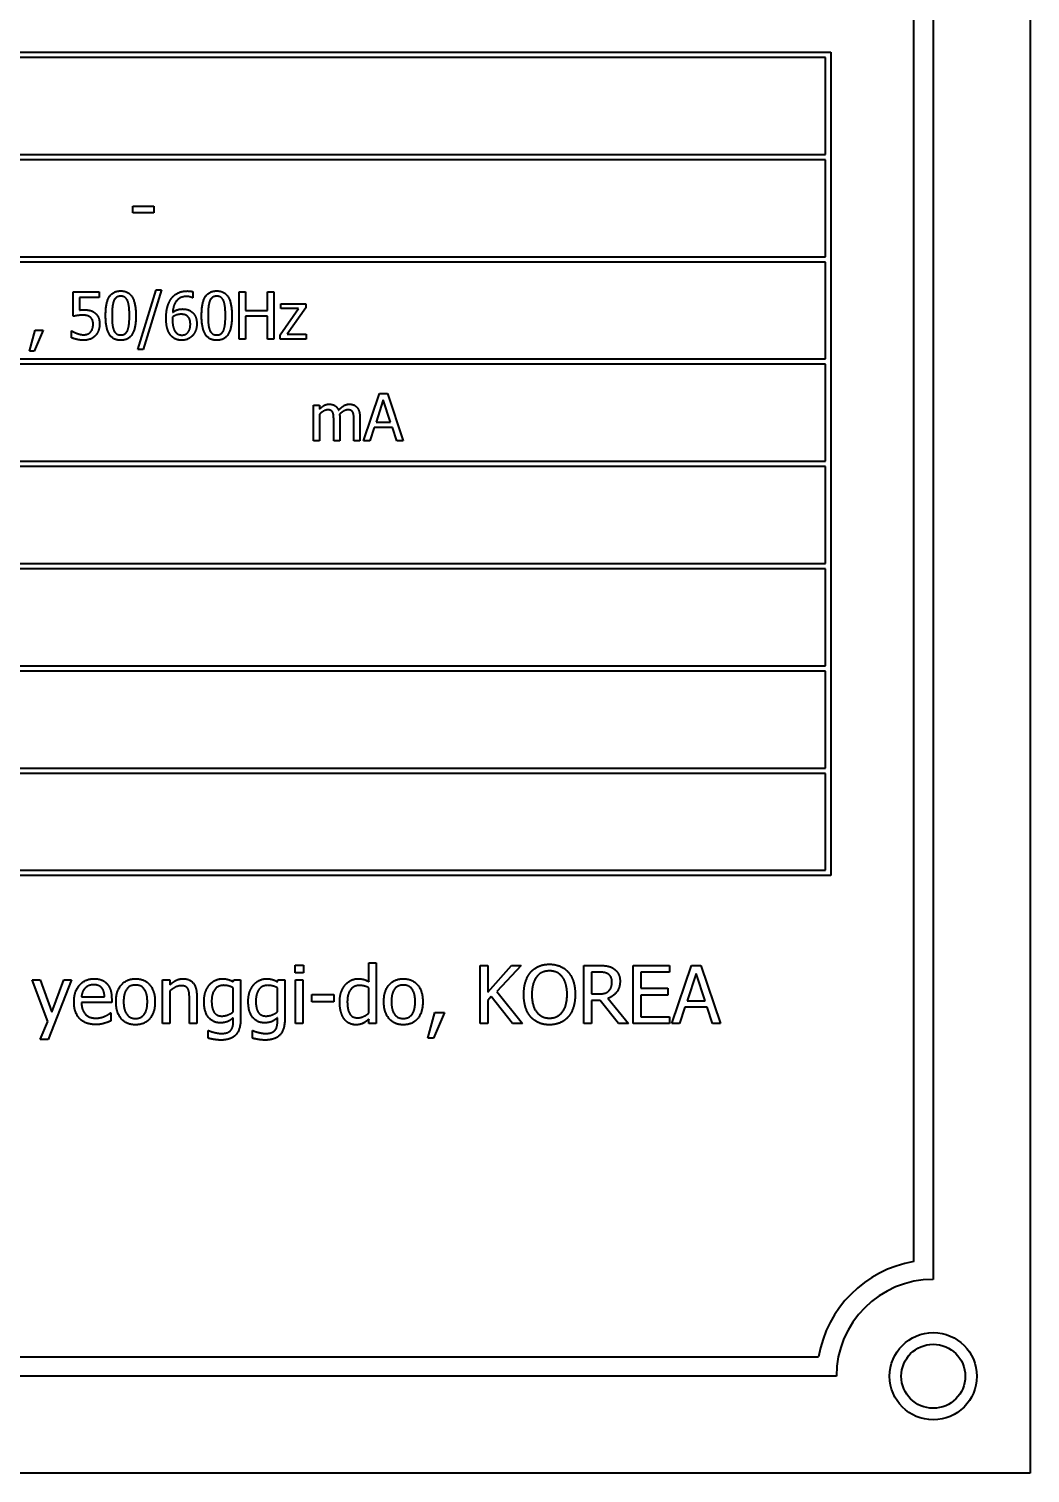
# Model space of a CAD drawing. Header units: millimetres. Extents: x 0 to 4205, y 0 to 2970.
# Drawn here: x 3479 to 3530.6, y 1705.1 to 1779.7 of the extents above; entities that cross this region are included whole.
import ezdxf

# ---------------------------------------------------------------- set-up
doc = ezdxf.new("R2010")
doc.units = ezdxf.units.MM
doc.header["$LTSCALE"] = 5
doc.layers.add('가시적인 것(ISO)', color=3, linetype='Continuous', lineweight=40)

msp = doc.modelspace()

# ---------------------------------------------------------------- linework, layer by layer
at = {"layer": '가시적인 것(ISO)'}
for p, q in [((3530.643, 1825.119), (3530.643, 1705.119)), ((3525.643, 1815.119), (3525.643, 1715.119)), ((3524.643, 1716.035), (3524.643, 1814.203)), ((3429.254, 1778.452), (3520.365, 1778.452)), ((3520.365, 1778.452), (3520.365, 1735.952)), ((3520.088, 1778.174), (3429.532, 1778.174)), ((3520.088, 1773.174), (3520.088, 1778.174)), ((3429.532, 1773.174), (3520.088, 1773.174)), ((3520.088, 1772.896), (3429.532, 1772.896)), ((3520.088, 1767.896), (3520.088, 1772.896)), ((3484.334, 1770.503), (3485.428, 1770.503)), ((3484.334, 1770.152), (3484.334, 1770.503)), ((3485.428, 1770.503), (3485.428, 1770.152)), ((3485.428, 1770.152), (3484.334, 1770.152)), ((3429.532, 1767.896), (3520.088, 1767.896)), ((3520.088, 1767.619), (3429.532, 1767.619)), ((3520.088, 1762.619), (3520.088, 1767.619)), ((3481.267, 1766.079), (3482.608, 1766.079)), ((3481.267, 1764.819), (3481.267, 1766.079)), ((3481.582, 1765.792), (3481.582, 1765.14)), ((3482.608, 1765.792), (3481.582, 1765.792)), ((3482.608, 1766.079), (3482.608, 1765.792)), ((3484.591, 1763.104), (3485.544, 1766.188)), ((3485.825, 1766.188), (3484.868, 1763.104)), ((3485.544, 1766.188), (3485.825, 1766.188)), ((3487.427, 1765.776), (3487.414, 1765.776)), ((3487.427, 1766.091), (3487.427, 1765.776)), ((3489.832, 1766.079), (3490.157, 1766.079)), ((3489.832, 1763.635), (3489.832, 1766.079)), ((3490.157, 1766.079), (3490.157, 1765.12)), ((3491.282, 1766.079), (3491.607, 1766.079)), ((3491.282, 1765.12), (3491.282, 1766.079)), ((3491.607, 1766.079), (3491.607, 1763.635)), ((3490.157, 1765.12), (3491.282, 1765.12)), ((3491.936, 1763.865), (3492.895, 1765.216)), ((3491.976, 1765.469), (3493.265, 1765.469)), ((3491.976, 1765.216), (3491.976, 1765.469)), ((3492.895, 1765.216), (3491.976, 1765.216)), ((3493.265, 1765.249), (3492.302, 1763.894)), ((3493.265, 1765.469), (3493.265, 1765.249)), ((3490.157, 1764.831), (3490.157, 1763.635)), ((3491.282, 1764.831), (3490.157, 1764.831)), ((3491.282, 1763.635), (3491.282, 1764.831)), ((3479.014, 1763.027), (3479.304, 1764.102)), ((3479.714, 1764.102), (3479.254, 1763.027)), ((3479.304, 1764.102), (3479.714, 1764.102)), ((3481.166, 1763.722), (3481.166, 1764.069)), ((3481.166, 1764.069), (3481.189, 1764.069)), ((3490.157, 1763.635), (3489.832, 1763.635)), ((3491.607, 1763.635), (3491.282, 1763.635)), ((3491.936, 1763.635), (3491.936, 1763.865)), ((3493.283, 1763.635), (3491.936, 1763.635)), ((3492.302, 1763.894), (3493.283, 1763.894)), ((3493.283, 1763.894), (3493.283, 1763.635)), ((3479.254, 1763.027), (3479.014, 1763.027)), ((3484.868, 1763.104), (3484.591, 1763.104)), ((3429.532, 1762.619), (3520.088, 1762.619)), ((3520.088, 1762.341), (3429.532, 1762.341)), ((3520.088, 1757.341), (3520.088, 1762.341)), ((3496.248, 1758.399), (3497.072, 1760.843)), ((3497.265, 1760.51), (3496.888, 1759.359)), ((3497.072, 1760.843), (3497.473, 1760.843)), ((3497.643, 1759.359), (3497.265, 1760.51)), ((3497.473, 1760.843), (3498.297, 1758.399)), ((3493.665, 1760.233), (3493.974, 1760.233)), ((3493.665, 1758.399), (3493.665, 1760.233)), ((3493.974, 1760.233), (3493.974, 1760.031)), ((3493.974, 1759.769), (3493.974, 1758.399)), ((3494.705, 1758.399), (3494.705, 1759.46)), ((3495.014, 1759.607), (3495.014, 1758.399)), ((3495.745, 1758.399), (3495.745, 1759.46)), ((3496.054, 1759.607), (3496.054, 1758.399)), ((3496.799, 1759.082), (3496.577, 1758.399)), ((3497.732, 1759.082), (3496.799, 1759.082)), ((3496.888, 1759.359), (3497.643, 1759.359)), ((3497.954, 1758.399), (3497.732, 1759.082)), ((3493.974, 1758.399), (3493.665, 1758.399)), ((3495.014, 1758.399), (3494.705, 1758.399)), ((3496.054, 1758.399), (3495.745, 1758.399)), ((3496.577, 1758.399), (3496.248, 1758.399)), ((3498.297, 1758.399), (3497.954, 1758.399)), ((3429.532, 1757.341), (3520.088, 1757.341)), ((3520.088, 1757.063), (3429.532, 1757.063)), ((3520.088, 1752.063), (3520.088, 1757.063)), ((3429.532, 1752.063), (3520.088, 1752.063)), ((3520.088, 1751.785), (3429.532, 1751.785)), ((3520.088, 1746.785), (3520.088, 1751.785)), ((3429.532, 1746.785), (3520.088, 1746.785)), ((3520.088, 1746.508), (3429.532, 1746.508)), ((3520.088, 1741.508), (3520.088, 1746.508)), ((3429.532, 1741.508), (3520.088, 1741.508)), ((3520.088, 1741.23), (3429.532, 1741.23)), ((3520.088, 1736.23), (3520.088, 1741.23)), ((3520.365, 1735.952), (3429.254, 1735.952)), ((3429.532, 1736.23), (3520.088, 1736.23)), ((3496.523, 1730.479), (3496.523, 1731.452)), ((3496.523, 1731.452), (3496.902, 1731.452)), ((3496.902, 1731.452), (3496.902, 1728.318)), ((3492.713, 1731.338), (3493.143, 1731.338)), ((3492.713, 1730.944), (3492.713, 1731.338)), ((3493.143, 1730.944), (3492.713, 1730.944)), ((3493.143, 1731.338), (3493.143, 1730.944)), ((3502.258, 1728.318), (3502.258, 1731.318)), ((3502.258, 1731.318), (3502.656, 1731.318)), ((3502.656, 1731.318), (3502.656, 1729.94)), ((3502.656, 1729.94), (3503.887, 1731.318)), ((3504.373, 1731.318), (3503.131, 1729.979)), ((3503.887, 1731.318), (3504.373, 1731.318)), ((3507.604, 1728.318), (3507.604, 1731.318)), ((3507.604, 1731.318), (3508.377, 1731.318)), ((3508.399, 1730.973), (3508.002, 1730.973)), ((3508.002, 1730.973), (3508.002, 1729.845)), ((3510.164, 1728.318), (3510.164, 1731.318)), ((3510.164, 1731.318), (3512.041, 1731.318)), ((3512.041, 1730.963), (3510.562, 1730.963)), ((3510.562, 1730.963), (3510.562, 1730.142)), ((3512.041, 1731.318), (3512.041, 1730.963)), ((3512.155, 1728.318), (3513.166, 1731.318)), ((3513.402, 1730.91), (3512.94, 1729.497)), ((3513.166, 1731.318), (3513.657, 1731.318)), ((3513.866, 1729.497), (3513.402, 1730.91)), ((3513.657, 1731.318), (3514.669, 1728.318)), ((3479.96, 1728.428), (3479.143, 1730.569)), ((3479.143, 1730.569), (3479.551, 1730.569)), ((3479.551, 1730.569), (3480.166, 1728.902)), ((3481.173, 1730.569), (3479.962, 1727.489)), ((3480.166, 1728.902), (3480.779, 1730.569)), ((3480.779, 1730.569), (3481.173, 1730.569)), ((3485.87, 1728.318), (3485.87, 1730.569)), ((3485.87, 1730.569), (3486.249, 1730.569)), ((3486.249, 1730.569), (3486.249, 1730.319)), ((3486.249, 1730), (3486.249, 1728.318)), ((3489.521, 1730.475), (3489.543, 1730.569)), ((3489.521, 1728.928), (3489.521, 1730.166)), ((3489.543, 1730.569), (3489.9, 1730.569)), ((3489.9, 1730.569), (3489.9, 1728.576)), ((3491.801, 1730.475), (3491.823, 1730.569)), ((3491.801, 1728.928), (3491.801, 1730.166)), ((3491.823, 1730.569), (3492.181, 1730.569)), ((3492.181, 1730.569), (3492.181, 1728.576)), ((3492.737, 1728.318), (3492.737, 1730.569)), ((3492.737, 1730.569), (3493.117, 1730.569)), ((3493.117, 1730.569), (3493.117, 1728.318)), ((3496.523, 1728.865), (3496.523, 1730.166)), ((3503.131, 1729.979), (3504.446, 1728.318)), ((3510.562, 1730.142), (3511.941, 1730.142)), ((3511.941, 1730.142), (3511.941, 1729.787)), ((3481.688, 1729.694), (3482.877, 1729.694)), ((3483.246, 1729.405), (3481.688, 1729.405)), ((3483.246, 1729.612), (3483.246, 1729.405)), ((3487.258, 1728.318), (3487.258, 1729.602)), ((3487.637, 1729.779), (3487.637, 1728.318)), ((3493.581, 1729.449), (3493.581, 1729.813)), ((3493.581, 1729.813), (3494.716, 1729.813)), ((3494.716, 1729.449), (3493.581, 1729.449)), ((3494.716, 1729.813), (3494.716, 1729.449)), ((3502.831, 1729.714), (3502.656, 1729.517)), ((3502.656, 1729.517), (3502.656, 1728.318)), ((3503.928, 1728.318), (3502.831, 1729.714)), ((3508.002, 1729.845), (3508.353, 1729.845)), ((3508.46, 1729.512), (3508.002, 1729.512)), ((3508.002, 1729.512), (3508.002, 1728.318)), ((3509.408, 1728.318), (3508.46, 1729.512)), ((3508.858, 1729.624), (3509.925, 1728.318)), ((3511.941, 1729.787), (3510.562, 1729.787)), ((3510.562, 1729.787), (3510.562, 1728.673)), ((3512.94, 1729.497), (3513.866, 1729.497)), ((3483.183, 1728.87), (3483.205, 1728.87)), ((3483.205, 1728.87), (3483.205, 1728.457)), ((3489.521, 1728.42), (3489.521, 1728.617)), ((3491.801, 1728.42), (3491.801, 1728.617)), ((3496.523, 1728.318), (3496.523, 1728.547)), ((3499.564, 1727.572), (3499.919, 1728.892)), ((3500.422, 1728.892), (3499.858, 1727.572)), ((3499.919, 1728.892), (3500.422, 1728.892)), ((3510.562, 1728.673), (3512.041, 1728.673)), ((3512.041, 1728.673), (3512.041, 1728.318)), ((3512.831, 1729.157), (3512.558, 1728.318)), ((3513.976, 1729.157), (3512.831, 1729.157)), ((3514.248, 1728.318), (3513.976, 1729.157)), ((3479.556, 1727.489), (3479.96, 1728.428)), ((3486.249, 1728.318), (3485.87, 1728.318)), ((3487.637, 1728.318), (3487.258, 1728.318)), ((3488.23, 1727.565), (3488.23, 1727.958)), ((3488.23, 1727.958), (3488.25, 1727.958)), ((3490.511, 1727.565), (3490.511, 1727.958)), ((3490.511, 1727.958), (3490.53, 1727.958)), ((3493.117, 1728.318), (3492.737, 1728.318)), ((3496.902, 1728.318), (3496.523, 1728.318)), ((3502.656, 1728.318), (3502.258, 1728.318)), ((3504.446, 1728.318), (3503.928, 1728.318)), ((3508.002, 1728.318), (3507.604, 1728.318)), ((3509.925, 1728.318), (3509.408, 1728.318)), ((3512.041, 1728.318), (3510.164, 1728.318)), ((3512.558, 1728.318), (3512.155, 1728.318)), ((3514.669, 1728.318), (3514.248, 1728.318)), ((3479.962, 1727.489), (3479.556, 1727.489)), ((3499.858, 1727.572), (3499.564, 1727.572)), ((3381.559, 1711.119), (3519.727, 1711.119)), ((3520.643, 1710.119), (3380.643, 1710.119)), ((3530.643, 1705.119), (3370.643, 1705.119))]:
    msp.add_line(p, q, dxfattribs=at)
for radius in [2.25, 1.65]:
    msp.add_circle((3525.643, 1710.119), radius, dxfattribs=at)
for radius, start, end in [(6, 99.59407, 170.40593), (5, 90, 180)]:
    msp.add_arc((3525.643, 1710.119), radius, start, end, dxfattribs=at)
for points in [[(3482.933, 1764.855), (3482.933, 1765.517), (3483.315, 1766.129), (3483.715, 1766.129)], [(3483.715, 1765.857), (3483.578, 1765.857), (3483.402, 1765.729), (3483.351, 1765.6)], [(3483.715, 1766.129), (3484.117, 1766.129), (3484.496, 1765.495), (3484.496, 1764.857)], [(3484.074, 1765.604), (3484.024, 1765.729), (3483.852, 1765.857), (3483.715, 1765.857)], [(3486.055, 1764.708), (3486.055, 1765.027), (3486.185, 1765.54), (3486.322, 1765.731)], [(3486.322, 1765.731), (3486.455, 1765.917), (3486.875, 1766.125), (3487.15, 1766.125)], [(3487.106, 1765.842), (3486.801, 1765.842), (3486.427, 1765.43), (3486.391, 1765.025)], [(3487.414, 1765.776), (3487.368, 1765.8), (3487.202, 1765.842), (3487.106, 1765.842)], [(3487.15, 1766.125), (3487.231, 1766.125), (3487.374, 1766.109), (3487.427, 1766.091)], [(3487.887, 1764.855), (3487.887, 1765.517), (3488.269, 1766.129), (3488.669, 1766.129)], [(3488.669, 1765.857), (3488.533, 1765.857), (3488.356, 1765.729), (3488.305, 1765.6)], [(3488.669, 1766.129), (3489.072, 1766.129), (3489.45, 1765.495), (3489.45, 1764.857)], [(3489.028, 1765.604), (3488.978, 1765.729), (3488.806, 1765.857), (3488.669, 1765.857)], [(3481.582, 1765.14), (3481.641, 1765.148), (3481.756, 1765.154), (3481.804, 1765.154)], [(3481.804, 1765.154), (3481.992, 1765.154), (3482.251, 1765.093), (3482.37, 1765.002)], [(3482.37, 1765.002), (3482.491, 1764.911), (3482.622, 1764.633), (3482.622, 1764.411)], [(3483.351, 1765.6), (3483.301, 1765.475), (3483.265, 1765.095), (3483.265, 1764.855)], [(3484.163, 1764.857), (3484.163, 1765.109), (3484.123, 1765.479), (3484.074, 1765.604)], [(3486.391, 1765.025), (3486.508, 1765.107), (3486.754, 1765.196), (3486.9, 1765.196)], [(3486.9, 1765.196), (3487.043, 1765.196), (3487.257, 1765.138), (3487.374, 1765.051)], [(3487.374, 1765.051), (3487.509, 1764.95), (3487.639, 1764.637), (3487.639, 1764.427)], [(3488.305, 1765.6), (3488.255, 1765.475), (3488.22, 1765.095), (3488.22, 1764.855)], [(3489.117, 1764.857), (3489.117, 1765.109), (3489.077, 1765.479), (3489.028, 1765.604)], [(3481.75, 1764.879), (3481.615, 1764.879), (3481.348, 1764.837), (3481.267, 1764.819)], [(3482.15, 1764.766), (3482.081, 1764.827), (3481.875, 1764.879), (3481.75, 1764.879)], [(3482.289, 1764.413), (3482.289, 1764.544), (3482.218, 1764.71), (3482.15, 1764.766)], [(3482.164, 1764.015), (3482.226, 1764.088), (3482.289, 1764.283), (3482.289, 1764.413)], [(3482.622, 1764.411), (3482.622, 1764.235), (3482.509, 1763.934), (3482.406, 1763.823)], [(3483.715, 1763.583), (3483.311, 1763.583), (3482.933, 1764.211), (3482.933, 1764.855)], [(3483.265, 1764.855), (3483.265, 1764.598), (3483.297, 1764.253), (3483.349, 1764.118)], [(3484.496, 1764.857), (3484.496, 1764.199), (3484.113, 1763.583), (3483.715, 1763.583)], [(3484.076, 1764.112), (3484.123, 1764.233), (3484.163, 1764.605), (3484.163, 1764.857)], [(3486.324, 1763.805), (3486.197, 1763.938), (3486.055, 1764.384), (3486.055, 1764.708)], [(3486.391, 1764.79), (3486.389, 1764.754), (3486.385, 1764.687), (3486.385, 1764.635)], [(3486.385, 1764.635), (3486.385, 1764.382), (3486.484, 1764.071), (3486.56, 1763.989)], [(3486.827, 1764.924), (3486.712, 1764.924), (3486.496, 1764.855), (3486.391, 1764.79)], [(3487.14, 1764.839), (3487.075, 1764.891), (3486.912, 1764.924), (3486.827, 1764.924)], [(3486.865, 1763.851), (3487.063, 1763.851), (3487.307, 1764.132), (3487.307, 1764.413)], [(3487.307, 1764.413), (3487.307, 1764.564), (3487.227, 1764.768), (3487.14, 1764.839)], [(3487.639, 1764.427), (3487.639, 1764.239), (3487.515, 1763.92), (3487.41, 1763.813)], [(3488.669, 1763.583), (3488.265, 1763.583), (3487.887, 1764.211), (3487.887, 1764.855)], [(3488.22, 1764.855), (3488.22, 1764.598), (3488.251, 1764.253), (3488.303, 1764.118)], [(3489.45, 1764.857), (3489.45, 1764.199), (3489.068, 1763.583), (3488.669, 1763.583)], [(3489.03, 1764.112), (3489.077, 1764.233), (3489.117, 1764.605), (3489.117, 1764.857)], [(3481.806, 1763.583), (3481.631, 1763.583), (3481.291, 1763.661), (3481.166, 1763.722)], [(3481.189, 1764.069), (3481.227, 1764.041), (3481.368, 1763.97), (3481.453, 1763.938)], [(3481.453, 1763.938), (3481.55, 1763.904), (3481.71, 1763.867), (3481.811, 1763.867)], [(3482.406, 1763.823), (3482.303, 1763.712), (3481.996, 1763.583), (3481.806, 1763.583)], [(3481.811, 1763.867), (3481.911, 1763.867), (3482.097, 1763.938), (3482.164, 1764.015)], [(3483.349, 1764.118), (3483.396, 1763.991), (3483.573, 1763.855), (3483.715, 1763.855)], [(3483.715, 1763.855), (3483.85, 1763.855), (3484.026, 1763.983), (3484.076, 1764.112)], [(3486.863, 1763.583), (3486.698, 1763.583), (3486.427, 1763.694), (3486.324, 1763.805)], [(3486.56, 1763.989), (3486.629, 1763.912), (3486.78, 1763.851), (3486.865, 1763.851)], [(3487.41, 1763.813), (3487.301, 1763.7), (3487.027, 1763.583), (3486.863, 1763.583)], [(3488.303, 1764.118), (3488.35, 1763.991), (3488.527, 1763.855), (3488.669, 1763.855)], [(3488.669, 1763.855), (3488.804, 1763.855), (3488.98, 1763.983), (3489.03, 1764.112)], [(3493.974, 1760.031), (3494.095, 1760.152), (3494.333, 1760.284), (3494.475, 1760.284)], [(3494.396, 1759.991), (3494.297, 1759.991), (3494.077, 1759.866), (3493.974, 1759.769)], [(3494.654, 1759.863), (3494.622, 1759.928), (3494.501, 1759.991), (3494.396, 1759.991)], [(3494.475, 1760.284), (3494.638, 1760.284), (3494.889, 1760.136), (3494.955, 1759.967)], [(3494.705, 1759.46), (3494.705, 1759.587), (3494.685, 1759.803), (3494.654, 1759.863)], [(3494.955, 1759.967), (3495.095, 1760.124), (3495.361, 1760.284), (3495.515, 1760.284)], [(3495.436, 1759.991), (3495.341, 1759.991), (3495.123, 1759.874), (3495.008, 1759.763)], [(3495.008, 1759.763), (3495.01, 1759.736), (3495.014, 1759.658), (3495.014, 1759.607)], [(3495.694, 1759.863), (3495.662, 1759.928), (3495.541, 1759.991), (3495.436, 1759.991)], [(3495.515, 1760.284), (3495.634, 1760.284), (3495.828, 1760.211), (3495.9, 1760.128)], [(3495.745, 1759.46), (3495.745, 1759.587), (3495.725, 1759.803), (3495.694, 1759.863)], [(3495.9, 1760.128), (3495.973, 1760.045), (3496.054, 1759.795), (3496.054, 1759.607)], [(3504.514, 1729.818), (3504.514, 1730.195), (3504.701, 1730.769), (3504.874, 1730.975)], [(3504.874, 1730.975), (3505.049, 1731.175), (3505.537, 1731.381), (3505.839, 1731.381)], [(3505.175, 1730.725), (3505.056, 1730.572), (3504.93, 1730.11), (3504.93, 1729.818)], [(3505.841, 1731.036), (3505.625, 1731.036), (3505.299, 1730.885), (3505.175, 1730.725)], [(3505.839, 1731.381), (3506.145, 1731.381), (3506.636, 1731.167), (3506.806, 1730.975)], [(3506.505, 1730.725), (3506.386, 1730.881), (3506.05, 1731.036), (3505.841, 1731.036)], [(3506.75, 1729.818), (3506.75, 1730.115), (3506.622, 1730.574), (3506.505, 1730.725)], [(3506.806, 1730.975), (3506.977, 1730.776), (3507.166, 1730.193), (3507.166, 1729.818)], [(3508.377, 1731.318), (3508.635, 1731.318), (3508.982, 1731.262), (3509.14, 1731.16)], [(3508.875, 1730.871), (3508.79, 1730.927), (3508.564, 1730.973), (3508.399, 1730.973)], [(3509.065, 1730.472), (3509.065, 1730.603), (3508.972, 1730.805), (3508.875, 1730.871)], [(3509.14, 1731.16), (3509.298, 1731.058), (3509.481, 1730.74), (3509.481, 1730.504)], [(3481.304, 1729.432), (3481.304, 1729.981), (3481.88, 1730.633), (3482.344, 1730.633)], [(3481.873, 1730.144), (3481.788, 1730.054), (3481.7, 1729.838), (3481.688, 1729.694)], [(3482.323, 1730.321), (3482.172, 1730.321), (3481.96, 1730.231), (3481.873, 1730.144)], [(3482.748, 1730.146), (3482.682, 1730.231), (3482.476, 1730.321), (3482.323, 1730.321)], [(3482.344, 1730.633), (3482.554, 1730.633), (3482.877, 1730.511), (3482.996, 1730.382)], [(3482.877, 1729.694), (3482.872, 1729.847), (3482.809, 1730.071), (3482.748, 1730.146)], [(3482.996, 1730.382), (3483.118, 1730.253), (3483.246, 1729.881), (3483.246, 1729.612)], [(3483.47, 1729.444), (3483.47, 1730.008), (3484.024, 1730.633), (3484.477, 1730.633)], [(3484.477, 1730.307), (3484.182, 1730.307), (3483.861, 1729.881), (3483.861, 1729.444)], [(3484.477, 1730.633), (3484.934, 1730.633), (3485.481, 1730.01), (3485.481, 1729.444)], [(3485.089, 1729.444), (3485.089, 1729.881), (3484.771, 1730.307), (3484.477, 1730.307)], [(3486.249, 1730.319), (3486.419, 1730.472), (3486.747, 1730.633), (3486.932, 1730.633)], [(3486.832, 1730.273), (3486.691, 1730.273), (3486.392, 1730.122), (3486.249, 1730)], [(3487.185, 1730.105), (3487.139, 1730.19), (3486.973, 1730.273), (3486.832, 1730.273)], [(3486.932, 1730.633), (3487.263, 1730.633), (3487.637, 1730.195), (3487.637, 1729.779)], [(3487.258, 1729.602), (3487.258, 1729.757), (3487.229, 1730.025), (3487.185, 1730.105)], [(3488.014, 1729.466), (3488.014, 1729.745), (3488.172, 1730.178), (3488.303, 1730.331)], [(3488.303, 1730.331), (3488.43, 1730.475), (3488.777, 1730.633), (3488.962, 1730.633)], [(3489.023, 1730.292), (3488.736, 1730.292), (3488.405, 1729.869), (3488.405, 1729.473)], [(3488.962, 1730.633), (3489.137, 1730.633), (3489.392, 1730.55), (3489.521, 1730.475)], [(3489.521, 1730.166), (3489.38, 1730.234), (3489.142, 1730.292), (3489.023, 1730.292)], [(3490.294, 1729.466), (3490.294, 1729.745), (3490.452, 1730.178), (3490.584, 1730.331)], [(3490.584, 1730.331), (3490.71, 1730.475), (3491.058, 1730.633), (3491.242, 1730.633)], [(3491.303, 1730.292), (3491.016, 1730.292), (3490.686, 1729.869), (3490.686, 1729.473)], [(3491.242, 1730.633), (3491.417, 1730.633), (3491.673, 1730.55), (3491.801, 1730.475)], [(3491.801, 1730.166), (3491.66, 1730.234), (3491.422, 1730.292), (3491.303, 1730.292)], [(3495.015, 1729.427), (3495.015, 1729.723), (3495.169, 1730.156), (3495.302, 1730.319)], [(3495.302, 1730.319), (3495.426, 1730.465), (3495.774, 1730.633), (3495.966, 1730.633)], [(3496.029, 1730.285), (3495.737, 1730.285), (3495.407, 1729.847), (3495.407, 1729.434)], [(3495.966, 1730.633), (3496.134, 1730.633), (3496.384, 1730.557), (3496.523, 1730.479)], [(3496.523, 1730.166), (3496.382, 1730.234), (3496.158, 1730.285), (3496.029, 1730.285)], [(3497.291, 1729.444), (3497.291, 1730.008), (3497.845, 1730.633), (3498.297, 1730.633)], [(3498.297, 1730.307), (3498.003, 1730.307), (3497.682, 1729.881), (3497.682, 1729.444)], [(3498.297, 1730.633), (3498.754, 1730.633), (3499.301, 1730.01), (3499.301, 1729.444)], [(3498.91, 1729.444), (3498.91, 1729.881), (3498.592, 1730.307), (3498.297, 1730.307)], [(3508.353, 1729.845), (3508.525, 1729.845), (3508.8, 1729.906), (3508.895, 1730)], [(3509.481, 1730.504), (3509.481, 1730.176), (3509.145, 1729.731), (3508.858, 1729.624)], [(3508.895, 1730), (3508.982, 1730.083), (3509.065, 1730.317), (3509.065, 1730.472)], [(3482.437, 1728.267), (3481.897, 1728.267), (3481.304, 1728.872), (3481.304, 1729.432)], [(3481.688, 1729.405), (3481.688, 1729.013), (3482.082, 1728.598), (3482.432, 1728.598)], [(3484.477, 1728.255), (3484.007, 1728.255), (3483.47, 1728.894), (3483.47, 1729.444)], [(3483.861, 1729.444), (3483.861, 1729.018), (3484.182, 1728.581), (3484.477, 1728.581)], [(3485.481, 1729.444), (3485.481, 1728.875), (3484.934, 1728.255), (3484.477, 1728.255)], [(3484.477, 1728.581), (3484.768, 1728.581), (3485.089, 1729.011), (3485.089, 1729.444)], [(3488.853, 1728.357), (3488.468, 1728.357), (3488.014, 1728.928), (3488.014, 1729.466)], [(3488.405, 1729.473), (3488.405, 1729.099), (3488.656, 1728.707), (3488.938, 1728.707)], [(3491.133, 1728.357), (3490.749, 1728.357), (3490.294, 1728.928), (3490.294, 1729.466)], [(3490.686, 1729.473), (3490.686, 1729.099), (3490.936, 1728.707), (3491.218, 1728.707)], [(3495.246, 1728.556), (3495.137, 1728.705), (3495.015, 1729.142), (3495.015, 1729.427)], [(3495.407, 1729.434), (3495.407, 1729.035), (3495.66, 1728.615), (3495.939, 1728.615)], [(3498.297, 1728.255), (3497.828, 1728.255), (3497.291, 1728.894), (3497.291, 1729.444)], [(3497.682, 1729.444), (3497.682, 1729.018), (3498.003, 1728.581), (3498.297, 1728.581)], [(3499.301, 1729.444), (3499.301, 1728.875), (3498.754, 1728.255), (3498.297, 1728.255)], [(3498.297, 1728.581), (3498.589, 1728.581), (3498.91, 1729.011), (3498.91, 1729.444)], [(3504.871, 1728.663), (3504.699, 1728.863), (3504.514, 1729.449), (3504.514, 1729.818)], [(3504.93, 1729.818), (3504.93, 1729.227), (3505.425, 1728.6), (3505.841, 1728.6)], [(3505.841, 1728.6), (3506.257, 1728.6), (3506.75, 1729.227), (3506.75, 1729.818)], [(3507.166, 1729.818), (3507.166, 1729.453), (3506.981, 1728.863), (3506.806, 1728.663)], [(3482.432, 1728.598), (3482.556, 1728.598), (3482.797, 1728.654), (3482.894, 1728.697)], [(3483.205, 1728.457), (3483.139, 1728.43), (3482.94, 1728.352), (3482.862, 1728.33)], [(3482.894, 1728.697), (3482.996, 1728.746), (3483.137, 1728.831), (3483.183, 1728.87)], [(3489.521, 1728.617), (3489.368, 1728.483), (3489.074, 1728.357), (3488.853, 1728.357)], [(3489.9, 1728.576), (3489.9, 1728.002), (3489.402, 1727.467), (3488.889, 1727.467)], [(3488.938, 1728.707), (3489.086, 1728.707), (3489.397, 1728.824), (3489.521, 1728.928)], [(3491.801, 1728.617), (3491.648, 1728.483), (3491.354, 1728.357), (3491.133, 1728.357)], [(3492.181, 1728.576), (3492.181, 1728.002), (3491.682, 1727.467), (3491.169, 1727.467)], [(3491.218, 1728.707), (3491.366, 1728.707), (3491.678, 1728.824), (3491.801, 1728.928)], [(3495.852, 1728.255), (3495.667, 1728.255), (3495.356, 1728.408), (3495.246, 1728.556)], [(3495.939, 1728.615), (3496.088, 1728.615), (3496.389, 1728.751), (3496.523, 1728.865)], [(3496.523, 1728.547), (3496.435, 1728.474), (3496.306, 1728.377), (3496.219, 1728.335)], [(3505.839, 1728.255), (3505.535, 1728.255), (3505.049, 1728.462), (3504.871, 1728.663)], [(3506.806, 1728.663), (3506.622, 1728.454), (3506.133, 1728.255), (3505.839, 1728.255)], [(3482.862, 1728.33), (3482.753, 1728.299), (3482.573, 1728.267), (3482.437, 1728.267)], [(3488.25, 1727.958), (3488.289, 1727.941), (3488.437, 1727.888), (3488.532, 1727.866)], [(3488.532, 1727.866), (3488.636, 1727.839), (3488.814, 1727.808), (3488.918, 1727.808)], [(3488.918, 1727.808), (3489.093, 1727.808), (3489.336, 1727.9), (3489.404, 1727.983)], [(3489.404, 1727.983), (3489.47, 1728.065), (3489.521, 1728.282), (3489.521, 1728.42)], [(3490.53, 1727.958), (3490.569, 1727.941), (3490.717, 1727.888), (3490.812, 1727.866)], [(3490.812, 1727.866), (3490.917, 1727.839), (3491.094, 1727.808), (3491.199, 1727.808)], [(3491.199, 1727.808), (3491.374, 1727.808), (3491.617, 1727.9), (3491.685, 1727.983)], [(3491.685, 1727.983), (3491.75, 1728.065), (3491.801, 1728.282), (3491.801, 1728.42)], [(3496.219, 1728.335), (3496.139, 1728.296), (3495.966, 1728.255), (3495.852, 1728.255)], [(3488.889, 1727.467), (3488.724, 1727.467), (3488.378, 1727.521), (3488.23, 1727.565)], [(3491.169, 1727.467), (3491.004, 1727.467), (3490.659, 1727.521), (3490.511, 1727.565)]]:
    msp.add_open_spline(points, degree=2, dxfattribs=at)

doc.saveas('drawing.dxf')
